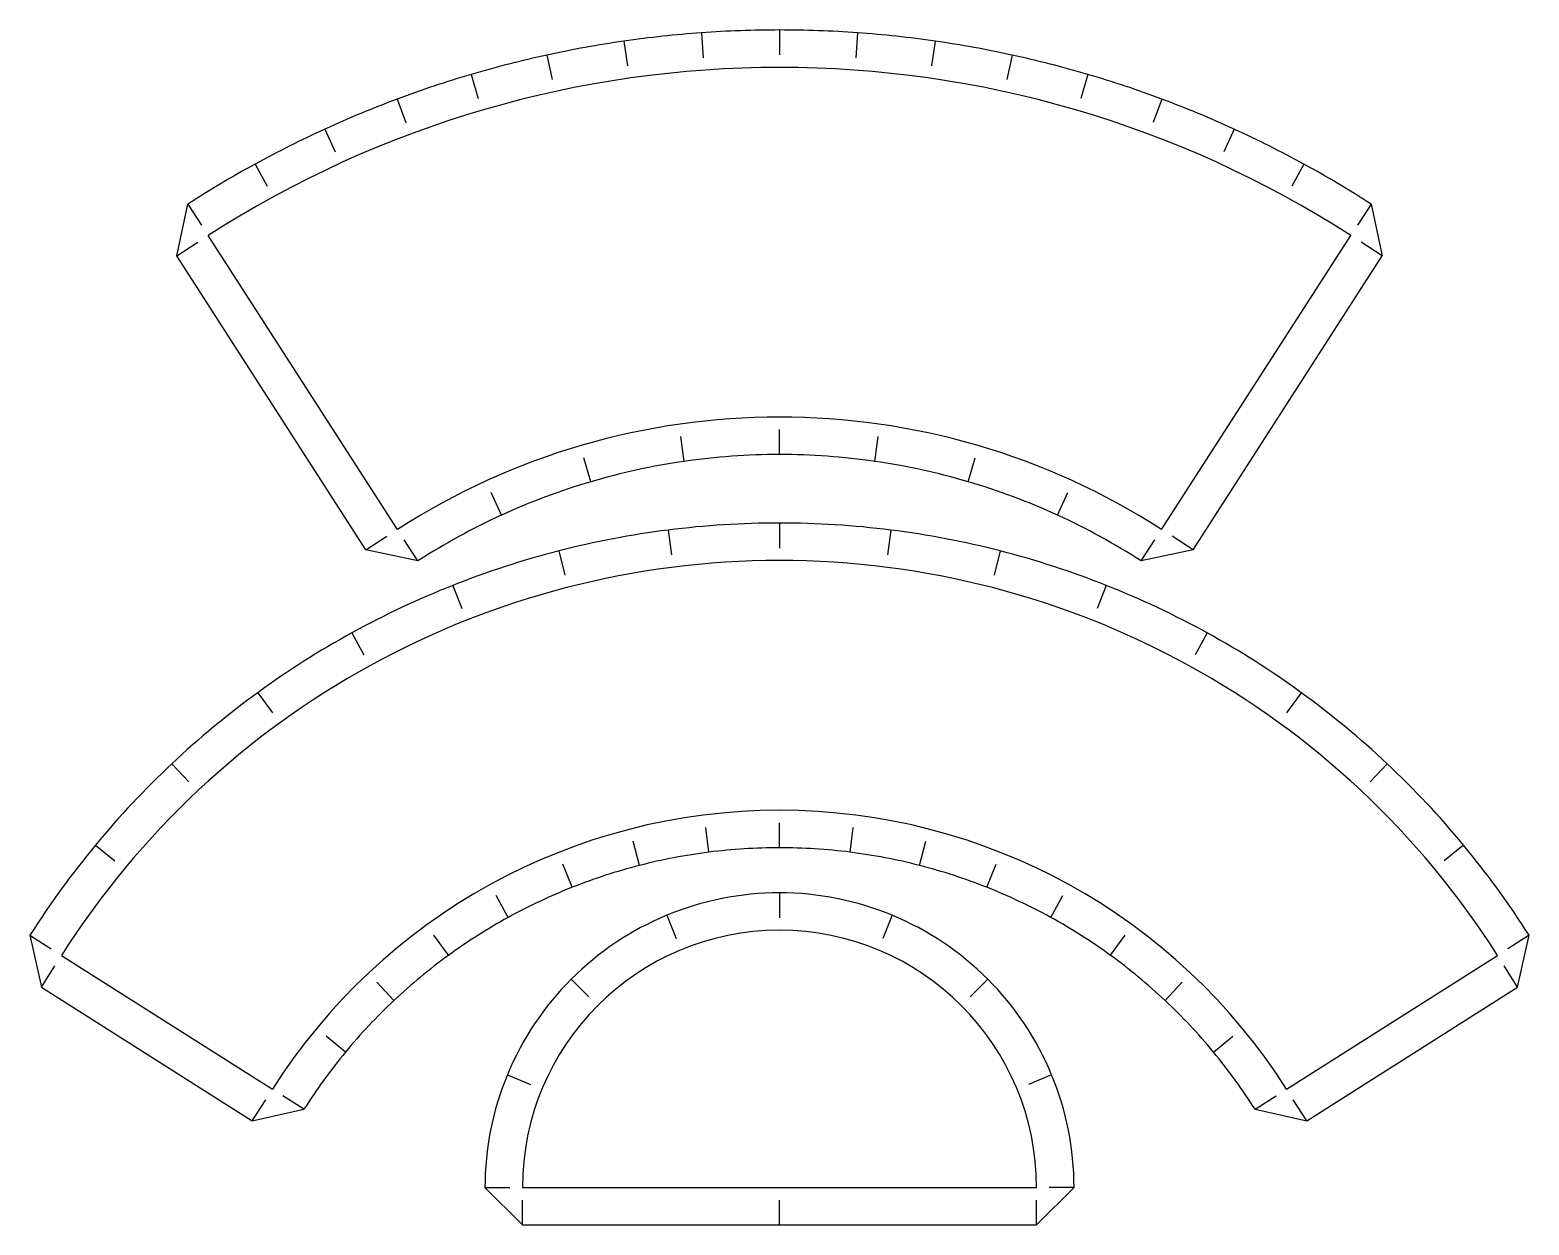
# Model space of a CAD drawing. Extents: x 9814 to 10201, y 657 to 965.
import ezdxf

# ---------------------------------------------------------------- set-up
doc = ezdxf.new("R2010")
doc.units = 0
doc.header["$LTSCALE"] = 3.80301
doc.header["$MEASUREMENT"] = 0
for name, color, linetype in [('0_PATTERN_1', 7, 'Continuous'), ('1_CUT_LINE_1', 24, 'Continuous'), ('2_SLASH_1', 3, 'Continuous')]:
    doc.layers.add(name, color=color, linetype=linetype)

msp = doc.modelspace()

# ---------------------------------------------------------------- linework, layer by layer
at = {"layer": '0_PATTERN_1', "color": 29, "linetype": 'Continuous', "lineweight": 25}
for p, q in [((9909.14, 836.54), (9860.39, 912.26)), ((10106.06, 836.54), (10154.81, 912.26)), ((9822.6, 726.85), (9876.91, 692.38)), ((10138.29, 692.38), (10192.6, 726.85)), ((9941.34, 667.05), (10073.86, 667.05))]:
    msp.add_line(p, q, dxfattribs=at)
for centre, radius, start, end in [((10007.6, 683.62), 271.93, 57.225, 122.775), ((10007.6, 683.62), 181.88, 57.225, 122.775), ((10007.6, 609.44), 219.11, 32.4, 147.6), ((10007.6, 609.44), 154.78, 32.4, 147.6), ((10007.6, 667.05), 66.26, 0, 180)]:
    msp.add_arc(centre, radius, start, end, dxfattribs=at)
at = {"layer": '1_CUT_LINE_1', "color": 24, "linetype": 'Continuous', "lineweight": 25}
for p, q in [((9852.28, 907.04), (9855.17, 920.37)), ((10160.03, 920.37), (10162.92, 907.04)), ((9901.03, 831.32), (9852.28, 907.04)), ((10114.17, 831.32), (10162.92, 907.04)), ((9914.37, 828.43), (9901.03, 831.32)), ((10114.17, 831.32), (10100.83, 828.43)), ((9814.45, 732.02), (9817.43, 718.7)), ((10197.77, 718.7), (10200.75, 732.02)), ((9817.43, 718.7), (9871.74, 684.23)), ((10143.46, 684.23), (10197.77, 718.7)), ((9871.74, 684.23), (9885.06, 687.21)), ((10130.14, 687.21), (10143.46, 684.23)), ((9941.34, 657.4), (9931.7, 667.05)), ((10073.86, 657.4), (10083.5, 667.05)), ((9941.34, 657.4), (10073.86, 657.4))]:
    msp.add_line(p, q, dxfattribs=at)
for centre, radius, start, end in [((10007.6, 683.62), 281.58, 98.1937, 102.2906), ((10007.6, 683.62), 281.58, 94.0969, 98.1937), ((10007.6, 683.62), 281.58, 90, 94.0969), ((10007.6, 683.62), 281.58, 85.9031, 90), ((10007.6, 683.62), 281.58, 81.8063, 85.9031), ((10007.6, 683.62), 281.58, 77.7094, 81.8063), ((10007.6, 683.62), 281.58, 102.2906, 106.3875), ((10007.6, 683.62), 281.58, 73.6125, 77.7094), ((10007.6, 683.62), 281.58, 106.3875, 110.4844), ((10007.6, 683.62), 281.58, 69.5156, 73.6125), ((10007.6, 683.62), 281.58, 110.4844, 114.5812), ((10007.6, 683.62), 281.58, 65.4188, 69.5156), ((10007.6, 683.62), 281.58, 114.5812, 118.6781), ((10007.6, 683.62), 281.58, 61.3219, 65.4188), ((10007.6, 683.62), 281.58, 118.6781, 122.775), ((10007.6, 683.62), 281.58, 57.225, 61.3219), ((10007.6, 683.62), 172.23, 98.1937, 106.3875), ((10007.6, 683.62), 172.23, 90, 98.1937), ((10007.6, 683.62), 172.23, 81.8063, 90), ((10007.6, 683.62), 172.23, 73.6125, 81.8063), ((10007.6, 683.62), 172.23, 106.3875, 114.5812), ((10007.6, 683.62), 172.23, 65.4188, 73.6125), ((10007.6, 683.62), 172.23, 114.5812, 122.775), ((10007.6, 683.62), 172.23, 57.225, 65.4188), ((10007.6, 609.44), 228.76, 97.2, 104.4), ((10007.6, 609.44), 228.76, 90, 97.2), ((10007.6, 609.44), 228.76, 82.8, 90), ((10007.6, 609.44), 228.76, 75.6, 82.8), ((10007.6, 609.44), 228.76, 104.4, 111.6), ((10007.6, 609.44), 228.76, 68.4, 75.6), ((10007.6, 609.44), 228.76, 111.6, 118.8), ((10007.6, 609.44), 228.76, 61.2, 68.4), ((10007.6, 609.44), 228.76, 118.8, 126), ((10007.6, 609.44), 228.76, 54, 61.2), ((10007.6, 609.44), 228.76, 126, 133.2), ((10007.6, 609.44), 228.76, 46.8, 54), ((10007.6, 609.44), 228.76, 133.2, 140.4), ((10007.6, 609.44), 228.76, 39.6, 46.8), ((10007.6, 609.44), 228.76, 140.4, 147.6), ((10007.6, 609.44), 145.13, 97.2, 104.4), ((10007.6, 609.44), 145.13, 90, 97.2), ((10007.6, 609.44), 145.13, 82.8, 90), ((10007.6, 609.44), 145.13, 75.6, 82.8), ((10007.6, 609.44), 228.76, 32.4, 39.6), ((10007.6, 609.44), 145.13, 104.4, 111.6), ((10007.6, 609.44), 145.13, 68.4, 75.6), ((10007.6, 609.44), 145.13, 111.6, 118.8), ((10007.6, 667.05), 75.9, 90, 112.5), ((10007.6, 667.05), 75.9, 67.5, 90), ((10007.6, 609.44), 145.13, 61.2, 68.4), ((10007.6, 609.44), 145.13, 118.8, 126), ((10007.6, 667.05), 75.9, 112.5, 135), ((10007.6, 667.05), 75.9, 45, 67.5), ((10007.6, 609.44), 145.13, 54, 61.2), ((10007.6, 609.44), 145.13, 126, 133.2), ((10007.6, 609.44), 145.13, 46.8, 54), ((10007.6, 667.05), 75.9, 135, 157.5), ((10007.6, 667.05), 75.9, 22.5, 45), ((10007.6, 609.44), 145.13, 133.2, 140.4), ((10007.6, 609.44), 145.13, 39.6, 46.8), ((10007.6, 609.44), 145.13, 140.4, 147.6), ((10007.6, 609.44), 145.13, 32.4, 39.6), ((10007.6, 667.05), 75.9, 157.5, 180), ((10007.6, 667.05), 75.9, 0, 22.5)]:
    msp.add_arc(centre, radius, start, end, dxfattribs=at)
at = {"layer": '2_SLASH_1', "color": 3, "linetype": 'Continuous', "lineweight": 25}
for p, q in [((9967.47, 962.33), (9968.39, 955.96)), ((9987.48, 964.48), (9987.94, 958.06)), ((10007.6, 965.2), (10007.6, 958.77)), ((10027.72, 964.48), (10027.26, 958.06)), ((10047.73, 962.33), (10046.81, 955.96)), ((9947.66, 958.75), (9949.03, 952.46)), ((10067.54, 958.75), (10066.17, 952.46)), ((9928.16, 953.76), (9929.97, 947.59)), ((10087.04, 953.76), (10085.23, 947.59)), ((9909.06, 947.39), (9911.31, 941.37)), ((10106.14, 947.39), (10103.89, 941.37)), ((9890.47, 939.68), (9893.14, 933.83)), ((10124.73, 939.68), (10122.06, 933.83)), ((9872.47, 930.66), (9875.56, 925.01)), ((10142.73, 930.66), (10139.64, 925.01)), ((9855.17, 920.37), (9858.65, 914.96)), ((10160.03, 920.37), (10156.55, 914.96)), ((9852.28, 907.04), (9857.69, 910.52)), ((10162.92, 907.04), (10157.51, 910.52)), ((10007.6, 855.85), (10007.6, 862.28)), ((9983.05, 854.09), (9982.14, 860.46)), ((10032.15, 854.09), (10033.06, 860.46)), ((9959.01, 848.85), (9957.19, 855.02)), ((10056.19, 848.85), (10058.01, 855.02)), ((9935.96, 840.24), (9933.28, 846.09)), ((10079.24, 840.24), (10081.92, 846.09)), ((9901.03, 831.32), (9906.44, 834.8)), ((9978.93, 836.4), (9979.74, 830.01)), ((10007.6, 838.2), (10007.6, 831.77)), ((10036.27, 836.4), (10035.46, 830.01)), ((10114.17, 831.32), (10108.76, 834.8)), ((9914.37, 828.43), (9910.88, 833.84)), ((9950.71, 831.01), (9952.31, 824.78)), ((10064.49, 831.01), (10062.89, 824.78)), ((10100.83, 828.43), (10104.32, 833.84)), ((9923.39, 822.14), (9925.76, 816.16)), ((10091.81, 822.14), (10089.44, 816.16)), ((9897.4, 809.9), (9900.49, 804.27)), ((10117.8, 809.9), (10114.71, 804.27)), ((9873.14, 794.51), (9876.92, 789.31)), ((10142.06, 794.51), (10138.28, 789.31)), ((9851, 776.2), (9855.41, 771.51)), ((10164.2, 776.2), (10159.79, 771.51)), ((10007.6, 754.58), (10007.6, 761.01)), ((9989.41, 753.43), (9988.6, 759.81)), ((10025.79, 753.43), (10026.6, 759.81)), ((9831.34, 755.26), (9836.3, 751.16)), ((9971.51, 750.02), (9969.91, 756.25)), ((10043.69, 750.02), (10045.29, 756.25)), ((10183.86, 755.26), (10178.9, 751.16)), ((9954.17, 744.39), (9951.8, 750.37)), ((10061.03, 744.39), (10063.4, 750.37)), ((9937.68, 736.62), (9934.58, 742.26)), ((10007.6, 742.95), (10007.6, 736.52)), ((10077.52, 736.62), (10080.62, 742.26)), ((9978.55, 737.17), (9981.01, 731.23)), ((10036.65, 737.17), (10034.19, 731.23)), ((9814.45, 732.02), (9819.88, 728.57)), ((9922.29, 726.86), (9918.51, 732.06)), ((10092.91, 726.86), (10096.69, 732.06)), ((10200.75, 732.02), (10195.32, 728.57)), ((9817.43, 718.7), (9820.88, 724.13)), ((10197.77, 718.7), (10194.32, 724.13)), ((9908.25, 715.24), (9903.85, 719.93)), ((9953.93, 720.72), (9958.48, 716.17)), ((10061.27, 720.72), (10056.72, 716.17)), ((10106.95, 715.24), (10111.35, 719.93)), ((9895.77, 701.95), (9890.82, 706.05)), ((10119.43, 701.95), (10124.38, 706.05)), ((9937.47, 696.09), (9943.42, 693.63)), ((10077.73, 696.09), (10071.78, 693.63)), ((9871.74, 684.23), (9875.19, 689.66)), ((9885.06, 687.21), (9879.63, 690.66)), ((10130.14, 687.21), (10135.57, 690.66)), ((10143.46, 684.23), (10140.01, 689.66)), ((9931.7, 667.05), (9938.13, 667.05)), ((10083.5, 667.05), (10077.07, 667.05)), ((9941.34, 657.4), (9941.34, 663.83)), ((10007.6, 657.4), (10007.6, 663.83)), ((10073.86, 657.4), (10073.86, 663.83))]:
    msp.add_line(p, q, dxfattribs=at)

doc.saveas('drawing.dxf')
